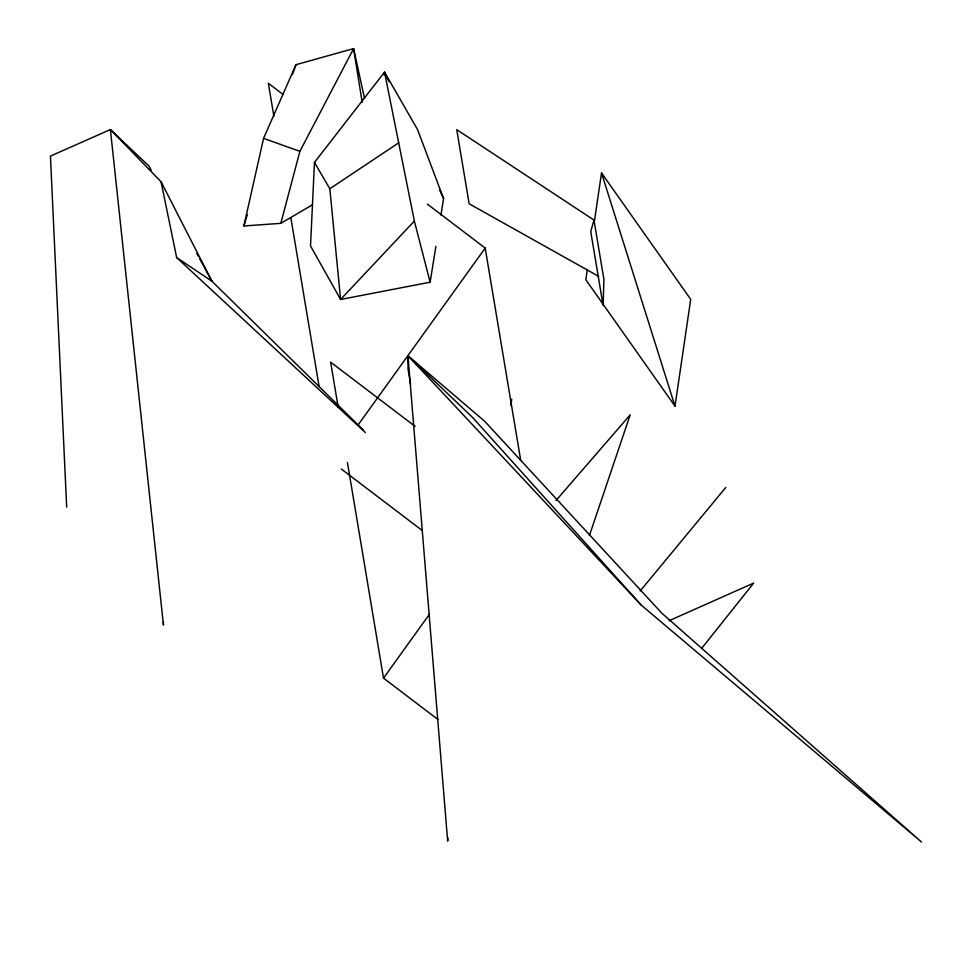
<?xml version="1.0" encoding="UTF-8"?>
<svg xmlns="http://www.w3.org/2000/svg" width="972" height="972" viewBox="0 0 972 972"><rect width="100%" height="100%" fill="white"/><g stroke="black" fill="none" stroke-linecap="round" stroke-linejoin="round"><path stroke-width="1.46" d="M440.948 214.994L443.584 198.567L417.535 129.531L384.523 72.11L314.466 162.421L310.518 245.916L340.589 299.473L430.122 282.208L435.893 246.366M447.934 838.095L447.667 841.108L407.973 355.728L484.603 421.192L661.883 613.223L921.565 842.056L641.216 605.094L407.973 355.728L408.07 369.469L410.573 384.171M384.159 75.099L384.523 72.11L389.007 81.733M510.859 405.178L511.746 399.213M587.331 269.378L585.812 279.754L675.005 406.162L690.715 299.364L601.522 172.955L594.099 223.39M311.963 205.092L280.811 223.341L243.875 225.966L263.57 138.376L295.974 64.687L353.589 48.6L364.512 98.294M280.811 223.341L299.886 151.34L353.589 48.6L362.192 102.279M593.989 220.073L590.733 231.494L603.138 305.621L603.904 279.28L593.989 220.073L456.743 129.653L469.148 203.78L598.618 276.327M243.875 225.966L247.374 214.484M589.421 535.536L630.16 414.886L556.008 500.507M292.426 74.54L295.974 64.687M358.158 424.861L485.198 248.091L427.376 204.144M437.837 719.426L383.515 678.14L429.49 614.17M701.735 648.263L753.677 583.091L669.04 620.744M640.171 590.976L725.732 487.519M384.523 72.11L414.364 221.045L340.589 299.473L329.824 188.738L314.466 162.421M329.824 188.738L398.751 142.799M263.57 138.376L299.886 151.34M66.679 507.141L50.435 156.091L110.395 129.555L161.06 181.74L176.661 257.58L211.932 281.224L363.467 430.159M282.816 94.284L268.357 83.288L273.873 116.19M415.141 426.38L330.638 362.155L338.159 407.074M341.318 469.014L422.03 530.36M176.661 257.58L365.399 432.564M407.973 355.728L472.647 417.51L641.216 605.094M151.207 170.124L149.044 166.151L110.395 129.555L163.454 625.093L163.357 622.068M196.757 253.449L198.203 256.098M199.649 258.734L211.932 281.224L161.06 181.74M439.733 190.318L443.584 198.567M601.522 172.955L675.005 406.162M414.364 221.045L430.122 282.208M485.198 248.091L520.737 460.473M347.429 462.49L383.515 678.14M290.883 217.898L319.168 386.905"/></g></svg>
